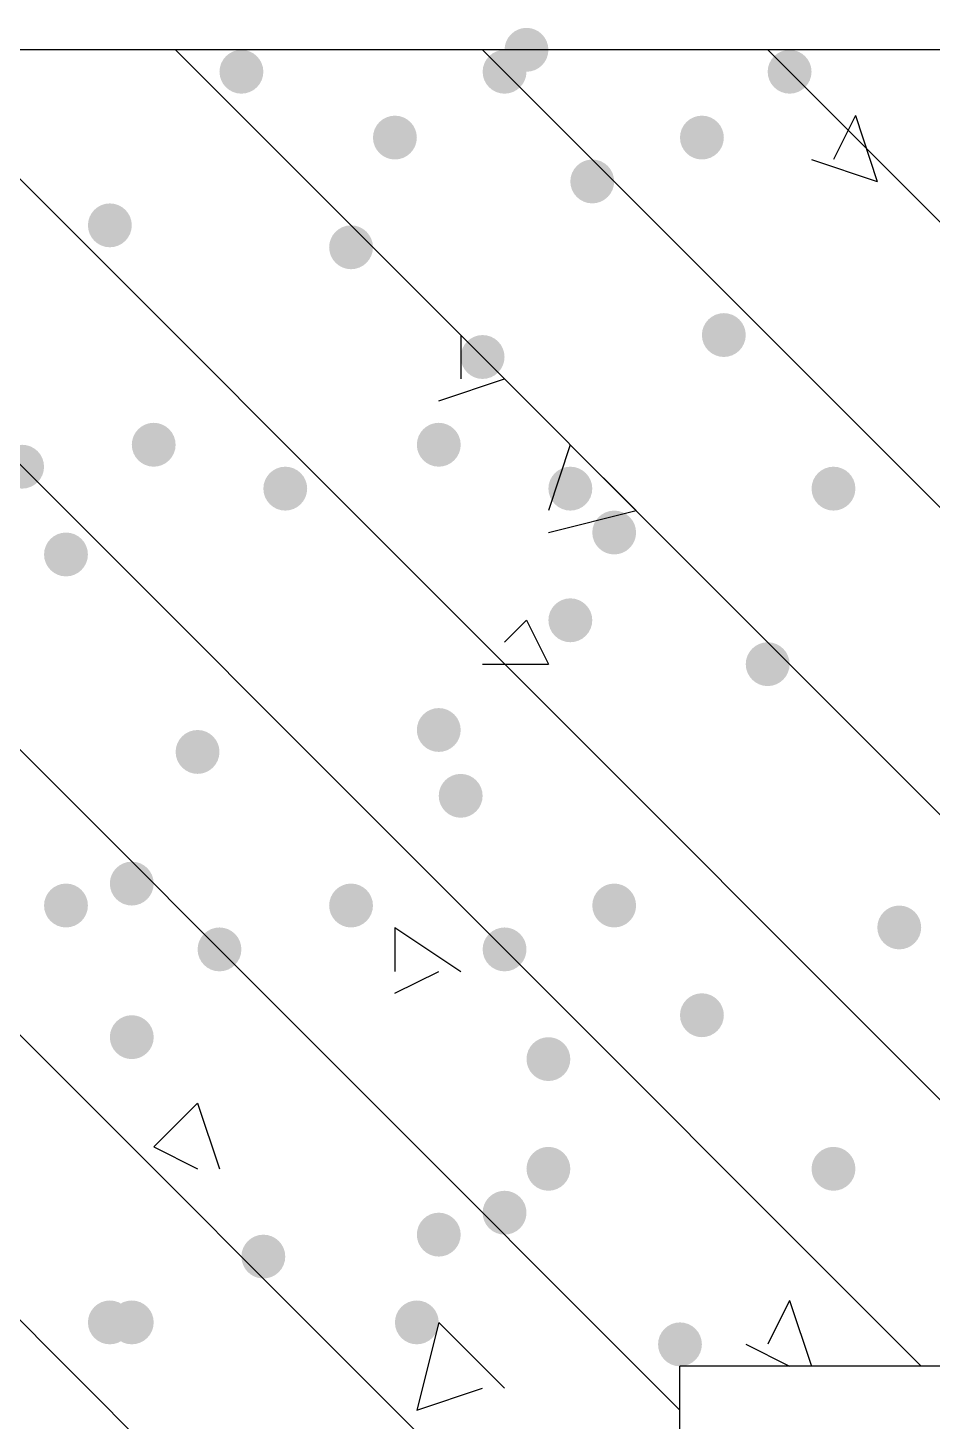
# Model space of a CAD drawing. Header units: inches. Extents: x 11 to 286, y 6 to 196.
# Drawn here: x 175.666 to 177.412, y 67.896 to 70.584 of the extents above; entities that cross this region are included whole.
import ezdxf

# ---------------------------------------------------------------- set-up
doc = ezdxf.new("R2010")
doc.units = ezdxf.units.IN
doc.header["$MEASUREMENT"] = 0
doc.layers.add('PDF_几何图形', color=7, linetype='Continuous')
doc.layers.add('PDF_实体填充', color=7, linetype='Continuous', true_color=0xffffff)

msp = doc.modelspace()

# ---------------------------------------------------------------- hatches: boundary and pattern name
at = {"layer": 'PDF_实体填充', "transparency": 33554559}
h = msp.add_hatch(color=7, dxfattribs=at)
edge = h.paths.add_edge_path(flags=0)
edge.add_spline(control_points=[(176.6711, 70.5414), (176.6711, 70.5182), (176.6521, 70.4991), (176.6288, 70.4991)], knot_values=[0, 0, 0, 0, 1, 1, 1, 1], degree=3, periodic=0)
edge.add_spline(control_points=[(176.6288, 70.4991), (176.6055, 70.4991), (176.5864, 70.5182), (176.5864, 70.5414)], knot_values=[0, 0, 0, 0, 1, 1, 1, 1], degree=3, periodic=0)
edge.add_line((176.5864, 70.5414), (176.5864, 70.5414))
edge.add_spline(control_points=[(176.5864, 70.5414), (176.5864, 70.5647), (176.6055, 70.5838), (176.6288, 70.5838)], knot_values=[0, 0, 0, 0, 1, 1, 1, 1], degree=3, periodic=0)
edge.add_spline(control_points=[(176.6288, 70.5838), (176.6521, 70.5838), (176.6711, 70.5647), (176.6711, 70.5414)], knot_values=[0, 0, 0, 0, 1, 1, 1, 1], degree=3, periodic=0)
edge.add_line((176.6711, 70.5414), (176.6711, 70.5414))
edge.add_line((176.6711, 70.5414), (176.6711, 70.5414))
h = msp.add_hatch(color=7, dxfattribs=at)
edge = h.paths.add_edge_path(flags=0)
edge.add_spline(control_points=[(176.1208, 70.4991), (176.1208, 70.4758), (176.1017, 70.4568), (176.0784, 70.4568)], knot_values=[0, 0, 0, 0, 1, 1, 1, 1], degree=3, periodic=0)
edge.add_spline(control_points=[(176.0784, 70.4568), (176.0552, 70.4568), (176.0361, 70.4758), (176.0361, 70.4991)], knot_values=[0, 0, 0, 0, 1, 1, 1, 1], degree=3, periodic=0)
edge.add_line((176.0361, 70.4991), (176.0361, 70.4991))
edge.add_spline(control_points=[(176.0361, 70.4991), (176.0361, 70.5224), (176.0552, 70.5414), (176.0784, 70.5414)], knot_values=[0, 0, 0, 0, 1, 1, 1, 1], degree=3, periodic=0)
edge.add_spline(control_points=[(176.0784, 70.5414), (176.1017, 70.5414), (176.1208, 70.5224), (176.1208, 70.4991)], knot_values=[0, 0, 0, 0, 1, 1, 1, 1], degree=3, periodic=0)
edge.add_line((176.1208, 70.4991), (176.1208, 70.4991))
edge.add_line((176.1208, 70.4991), (176.1208, 70.4991))
h = msp.add_hatch(color=7, dxfattribs=at)
edge = h.paths.add_edge_path(flags=0)
edge.add_spline(control_points=[(176.6288, 70.4991), (176.6288, 70.4758), (176.6097, 70.4568), (176.5864, 70.4568)], knot_values=[0, 0, 0, 0, 1, 1, 1, 1], degree=3, periodic=0)
edge.add_spline(control_points=[(176.5864, 70.4568), (176.5632, 70.4568), (176.5441, 70.4758), (176.5441, 70.4991)], knot_values=[0, 0, 0, 0, 1, 1, 1, 1], degree=3, periodic=0)
edge.add_line((176.5441, 70.4991), (176.5441, 70.4991))
edge.add_spline(control_points=[(176.5441, 70.4991), (176.5441, 70.5224), (176.5632, 70.5414), (176.5864, 70.5414)], knot_values=[0, 0, 0, 0, 1, 1, 1, 1], degree=3, periodic=0)
edge.add_spline(control_points=[(176.5864, 70.5414), (176.6097, 70.5414), (176.6288, 70.5224), (176.6288, 70.4991)], knot_values=[0, 0, 0, 0, 1, 1, 1, 1], degree=3, periodic=0)
edge.add_line((176.6288, 70.4991), (176.6288, 70.4991))
edge.add_line((176.6288, 70.4991), (176.6288, 70.4991))
h = msp.add_hatch(color=7, dxfattribs=at)
edge = h.paths.add_edge_path(flags=0)
edge.add_spline(control_points=[(177.1791, 70.4991), (177.1791, 70.4758), (177.1601, 70.4568), (177.1368, 70.4568)], knot_values=[0, 0, 0, 0, 1, 1, 1, 1], degree=3, periodic=0)
edge.add_spline(control_points=[(177.1368, 70.4568), (177.1135, 70.4568), (177.0944, 70.4758), (177.0944, 70.4991)], knot_values=[0, 0, 0, 0, 1, 1, 1, 1], degree=3, periodic=0)
edge.add_line((177.0944, 70.4991), (177.0944, 70.4991))
edge.add_spline(control_points=[(177.0944, 70.4991), (177.0944, 70.5224), (177.1135, 70.5414), (177.1368, 70.5414)], knot_values=[0, 0, 0, 0, 1, 1, 1, 1], degree=3, periodic=0)
edge.add_spline(control_points=[(177.1368, 70.5414), (177.1601, 70.5414), (177.1791, 70.5224), (177.1791, 70.4991)], knot_values=[0, 0, 0, 0, 1, 1, 1, 1], degree=3, periodic=0)
edge.add_line((177.1791, 70.4991), (177.1791, 70.4991))
edge.add_line((177.1791, 70.4991), (177.1791, 70.4991))
h = msp.add_hatch(color=7, dxfattribs=at)
edge = h.paths.add_edge_path(flags=0)
edge.add_spline(control_points=[(176.4171, 70.3721), (176.4171, 70.3488), (176.3981, 70.3298), (176.3748, 70.3298)], knot_values=[0, 0, 0, 0, 1, 1, 1, 1], degree=3, periodic=0)
edge.add_spline(control_points=[(176.3748, 70.3298), (176.3515, 70.3298), (176.3324, 70.3488), (176.3324, 70.3721)], knot_values=[0, 0, 0, 0, 1, 1, 1, 1], degree=3, periodic=0)
edge.add_line((176.3324, 70.3721), (176.3324, 70.3721))
edge.add_spline(control_points=[(176.3324, 70.3721), (176.3324, 70.3954), (176.3515, 70.4144), (176.3748, 70.4144)], knot_values=[0, 0, 0, 0, 1, 1, 1, 1], degree=3, periodic=0)
edge.add_spline(control_points=[(176.3748, 70.4144), (176.3981, 70.4144), (176.4171, 70.3954), (176.4171, 70.3721)], knot_values=[0, 0, 0, 0, 1, 1, 1, 1], degree=3, periodic=0)
edge.add_line((176.4171, 70.3721), (176.4171, 70.3721))
edge.add_line((176.4171, 70.3721), (176.4171, 70.3721))
h = msp.add_hatch(color=7, dxfattribs=at)
edge = h.paths.add_edge_path(flags=0)
edge.add_spline(control_points=[(177.0098, 70.3721), (177.0098, 70.3488), (176.9907, 70.3298), (176.9674, 70.3298)], knot_values=[0, 0, 0, 0, 1, 1, 1, 1], degree=3, periodic=0)
edge.add_spline(control_points=[(176.9674, 70.3298), (176.9442, 70.3298), (176.9251, 70.3488), (176.9251, 70.3721)], knot_values=[0, 0, 0, 0, 1, 1, 1, 1], degree=3, periodic=0)
edge.add_line((176.9251, 70.3721), (176.9251, 70.3721))
edge.add_spline(control_points=[(176.9251, 70.3721), (176.9251, 70.3954), (176.9442, 70.4144), (176.9674, 70.4144)], knot_values=[0, 0, 0, 0, 1, 1, 1, 1], degree=3, periodic=0)
edge.add_spline(control_points=[(176.9674, 70.4144), (176.9907, 70.4144), (177.0098, 70.3954), (177.0098, 70.3721)], knot_values=[0, 0, 0, 0, 1, 1, 1, 1], degree=3, periodic=0)
edge.add_line((177.0098, 70.3721), (177.0098, 70.3721))
edge.add_line((177.0098, 70.3721), (177.0098, 70.3721))
h = msp.add_hatch(color=7, dxfattribs=at)
edge = h.paths.add_edge_path(flags=0)
edge.add_spline(control_points=[(176.7981, 70.2874), (176.7981, 70.2642), (176.7791, 70.2451), (176.7558, 70.2451)], knot_values=[0, 0, 0, 0, 1, 1, 1, 1], degree=3, periodic=0)
edge.add_spline(control_points=[(176.7558, 70.2451), (176.7325, 70.2451), (176.7134, 70.2642), (176.7134, 70.2874)], knot_values=[0, 0, 0, 0, 1, 1, 1, 1], degree=3, periodic=0)
edge.add_line((176.7134, 70.2874), (176.7134, 70.2874))
edge.add_spline(control_points=[(176.7134, 70.2874), (176.7134, 70.3107), (176.7325, 70.3298), (176.7558, 70.3298)], knot_values=[0, 0, 0, 0, 1, 1, 1, 1], degree=3, periodic=0)
edge.add_spline(control_points=[(176.7558, 70.3298), (176.7791, 70.3298), (176.7981, 70.3107), (176.7981, 70.2874)], knot_values=[0, 0, 0, 0, 1, 1, 1, 1], degree=3, periodic=0)
edge.add_line((176.7981, 70.2874), (176.7981, 70.2874))
edge.add_line((176.7981, 70.2874), (176.7981, 70.2874))
h = msp.add_hatch(color=7, dxfattribs=at)
edge = h.paths.add_edge_path(flags=0)
edge.add_spline(control_points=[(175.8668, 70.2028), (175.8668, 70.1795), (175.8477, 70.1604), (175.8244, 70.1604)], knot_values=[0, 0, 0, 0, 1, 1, 1, 1], degree=3, periodic=0)
edge.add_spline(control_points=[(175.8244, 70.1604), (175.8012, 70.1604), (175.7821, 70.1795), (175.7821, 70.2028)], knot_values=[0, 0, 0, 0, 1, 1, 1, 1], degree=3, periodic=0)
edge.add_line((175.7821, 70.2028), (175.7821, 70.2028))
edge.add_spline(control_points=[(175.7821, 70.2028), (175.7821, 70.2261), (175.8012, 70.2451), (175.8244, 70.2451)], knot_values=[0, 0, 0, 0, 1, 1, 1, 1], degree=3, periodic=0)
edge.add_spline(control_points=[(175.8244, 70.2451), (175.8477, 70.2451), (175.8668, 70.2261), (175.8668, 70.2028)], knot_values=[0, 0, 0, 0, 1, 1, 1, 1], degree=3, periodic=0)
edge.add_line((175.8668, 70.2028), (175.8668, 70.2028))
edge.add_line((175.8668, 70.2028), (175.8668, 70.2028))
h = msp.add_hatch(color=7, dxfattribs=at)
edge = h.paths.add_edge_path(flags=0)
edge.add_spline(control_points=[(176.3324, 70.1604), (176.3324, 70.1372), (176.3134, 70.1181), (176.2901, 70.1181)], knot_values=[0, 0, 0, 0, 1, 1, 1, 1], degree=3, periodic=0)
edge.add_spline(control_points=[(176.2901, 70.1181), (176.2668, 70.1181), (176.2478, 70.1372), (176.2478, 70.1604)], knot_values=[0, 0, 0, 0, 1, 1, 1, 1], degree=3, periodic=0)
edge.add_line((176.2478, 70.1604), (176.2478, 70.1604))
edge.add_spline(control_points=[(176.2478, 70.1604), (176.2478, 70.1837), (176.2668, 70.2028), (176.2901, 70.2028)], knot_values=[0, 0, 0, 0, 1, 1, 1, 1], degree=3, periodic=0)
edge.add_spline(control_points=[(176.2901, 70.2028), (176.3134, 70.2028), (176.3324, 70.1837), (176.3324, 70.1604)], knot_values=[0, 0, 0, 0, 1, 1, 1, 1], degree=3, periodic=0)
edge.add_line((176.3324, 70.1604), (176.3324, 70.1604))
edge.add_line((176.3324, 70.1604), (176.3324, 70.1604))
h = msp.add_hatch(color=7, dxfattribs=at)
edge = h.paths.add_edge_path(flags=0)
edge.add_spline(control_points=[(177.0521, 69.9911), (177.0521, 69.9678), (177.0331, 69.9488), (177.0098, 69.9488)], knot_values=[0, 0, 0, 0, 1, 1, 1, 1], degree=3, periodic=0)
edge.add_spline(control_points=[(177.0098, 69.9488), (176.9865, 69.9488), (176.9674, 69.9678), (176.9674, 69.9911)], knot_values=[0, 0, 0, 0, 1, 1, 1, 1], degree=3, periodic=0)
edge.add_line((176.9674, 69.9911), (176.9674, 69.9911))
edge.add_spline(control_points=[(176.9674, 69.9911), (176.9674, 70.0144), (176.9865, 70.0334), (177.0098, 70.0334)], knot_values=[0, 0, 0, 0, 1, 1, 1, 1], degree=3, periodic=0)
edge.add_spline(control_points=[(177.0098, 70.0334), (177.0331, 70.0334), (177.0521, 70.0144), (177.0521, 69.9911)], knot_values=[0, 0, 0, 0, 1, 1, 1, 1], degree=3, periodic=0)
edge.add_line((177.0521, 69.9911), (177.0521, 69.9911))
edge.add_line((177.0521, 69.9911), (177.0521, 69.9911))
h = msp.add_hatch(color=7, dxfattribs=at)
edge = h.paths.add_edge_path(flags=0)
edge.add_spline(control_points=[(176.5864, 69.9488), (176.5864, 69.9255), (176.5674, 69.9064), (176.5441, 69.9064)], knot_values=[0, 0, 0, 0, 1, 1, 1, 1], degree=3, periodic=0)
edge.add_spline(control_points=[(176.5441, 69.9064), (176.5208, 69.9064), (176.5018, 69.9255), (176.5018, 69.9488)], knot_values=[0, 0, 0, 0, 1, 1, 1, 1], degree=3, periodic=0)
edge.add_line((176.5018, 69.9488), (176.5018, 69.9488))
edge.add_spline(control_points=[(176.5018, 69.9488), (176.5018, 69.9721), (176.5208, 69.9911), (176.5441, 69.9911)], knot_values=[0, 0, 0, 0, 1, 1, 1, 1], degree=3, periodic=0)
edge.add_spline(control_points=[(176.5441, 69.9911), (176.5674, 69.9911), (176.5864, 69.9721), (176.5864, 69.9488)], knot_values=[0, 0, 0, 0, 1, 1, 1, 1], degree=3, periodic=0)
edge.add_line((176.5864, 69.9488), (176.5864, 69.9488))
edge.add_line((176.5864, 69.9488), (176.5864, 69.9488))
h = msp.add_hatch(color=7, dxfattribs=at)
edge = h.paths.add_edge_path(flags=0)
edge.add_spline(control_points=[(175.9514, 69.7794), (175.9514, 69.7562), (175.9324, 69.7371), (175.9091, 69.7371)], knot_values=[0, 0, 0, 0, 1, 1, 1, 1], degree=3, periodic=0)
edge.add_spline(control_points=[(175.9091, 69.7371), (175.8858, 69.7371), (175.8668, 69.7562), (175.8668, 69.7794)], knot_values=[0, 0, 0, 0, 1, 1, 1, 1], degree=3, periodic=0)
edge.add_line((175.8668, 69.7794), (175.8668, 69.7794))
edge.add_spline(control_points=[(175.8668, 69.7794), (175.8668, 69.8027), (175.8858, 69.8218), (175.9091, 69.8218)], knot_values=[0, 0, 0, 0, 1, 1, 1, 1], degree=3, periodic=0)
edge.add_spline(control_points=[(175.9091, 69.8218), (175.9324, 69.8218), (175.9514, 69.8027), (175.9514, 69.7794)], knot_values=[0, 0, 0, 0, 1, 1, 1, 1], degree=3, periodic=0)
edge.add_line((175.9514, 69.7794), (175.9514, 69.7794))
edge.add_line((175.9514, 69.7794), (175.9514, 69.7794))
h = msp.add_hatch(color=7, dxfattribs=at)
edge = h.paths.add_edge_path(flags=0)
edge.add_spline(control_points=[(176.5018, 69.7794), (176.5018, 69.7562), (176.4827, 69.7371), (176.4594, 69.7371)], knot_values=[0, 0, 0, 0, 1, 1, 1, 1], degree=3, periodic=0)
edge.add_spline(control_points=[(176.4594, 69.7371), (176.4362, 69.7371), (176.4171, 69.7562), (176.4171, 69.7794)], knot_values=[0, 0, 0, 0, 1, 1, 1, 1], degree=3, periodic=0)
edge.add_line((176.4171, 69.7794), (176.4171, 69.7794))
edge.add_spline(control_points=[(176.4171, 69.7794), (176.4171, 69.8027), (176.4362, 69.8218), (176.4594, 69.8218)], knot_values=[0, 0, 0, 0, 1, 1, 1, 1], degree=3, periodic=0)
edge.add_spline(control_points=[(176.4594, 69.8218), (176.4827, 69.8218), (176.5018, 69.8027), (176.5018, 69.7794)], knot_values=[0, 0, 0, 0, 1, 1, 1, 1], degree=3, periodic=0)
edge.add_line((176.5018, 69.7794), (176.5018, 69.7794))
edge.add_line((176.5018, 69.7794), (176.5018, 69.7794))
h = msp.add_hatch(color=7, dxfattribs=at)
edge = h.paths.add_edge_path(flags=0)
edge.add_spline(control_points=[(175.6974, 69.7371), (175.6974, 69.7138), (175.6784, 69.6948), (175.6551, 69.6948)], knot_values=[0, 0, 0, 0, 1, 1, 1, 1], degree=3, periodic=0)
edge.add_spline(control_points=[(175.6551, 69.6948), (175.6318, 69.6948), (175.6128, 69.7138), (175.6128, 69.7371)], knot_values=[0, 0, 0, 0, 1, 1, 1, 1], degree=3, periodic=0)
edge.add_line((175.6128, 69.7371), (175.6128, 69.7371))
edge.add_spline(control_points=[(175.6128, 69.7371), (175.6128, 69.7604), (175.6318, 69.7794), (175.6551, 69.7794)], knot_values=[0, 0, 0, 0, 1, 1, 1, 1], degree=3, periodic=0)
edge.add_spline(control_points=[(175.6551, 69.7794), (175.6784, 69.7794), (175.6974, 69.7604), (175.6974, 69.7371)], knot_values=[0, 0, 0, 0, 1, 1, 1, 1], degree=3, periodic=0)
edge.add_line((175.6974, 69.7371), (175.6974, 69.7371))
edge.add_line((175.6974, 69.7371), (175.6974, 69.7371))
h = msp.add_hatch(color=7, dxfattribs=at)
edge = h.paths.add_edge_path(flags=0)
edge.add_spline(control_points=[(176.2054, 69.6948), (176.2054, 69.6715), (176.1864, 69.6524), (176.1631, 69.6524)], knot_values=[0, 0, 0, 0, 1, 1, 1, 1], degree=3, periodic=0)
edge.add_spline(control_points=[(176.1631, 69.6524), (176.1398, 69.6524), (176.1208, 69.6715), (176.1208, 69.6948)], knot_values=[0, 0, 0, 0, 1, 1, 1, 1], degree=3, periodic=0)
edge.add_line((176.1208, 69.6948), (176.1208, 69.6948))
edge.add_spline(control_points=[(176.1208, 69.6948), (176.1208, 69.7181), (176.1398, 69.7371), (176.1631, 69.7371)], knot_values=[0, 0, 0, 0, 1, 1, 1, 1], degree=3, periodic=0)
edge.add_spline(control_points=[(176.1631, 69.7371), (176.1864, 69.7371), (176.2054, 69.7181), (176.2054, 69.6948)], knot_values=[0, 0, 0, 0, 1, 1, 1, 1], degree=3, periodic=0)
edge.add_line((176.2054, 69.6948), (176.2054, 69.6948))
edge.add_line((176.2054, 69.6948), (176.2054, 69.6948))
h = msp.add_hatch(color=7, dxfattribs=at)
edge = h.paths.add_edge_path(flags=0)
edge.add_spline(control_points=[(176.7558, 69.6948), (176.7558, 69.6715), (176.7367, 69.6524), (176.7134, 69.6524)], knot_values=[0, 0, 0, 0, 1, 1, 1, 1], degree=3, periodic=0)
edge.add_spline(control_points=[(176.7134, 69.6524), (176.6902, 69.6524), (176.6711, 69.6715), (176.6711, 69.6948)], knot_values=[0, 0, 0, 0, 1, 1, 1, 1], degree=3, periodic=0)
edge.add_line((176.6711, 69.6948), (176.6711, 69.6948))
edge.add_spline(control_points=[(176.6711, 69.6948), (176.6711, 69.7181), (176.6902, 69.7371), (176.7134, 69.7371)], knot_values=[0, 0, 0, 0, 1, 1, 1, 1], degree=3, periodic=0)
edge.add_spline(control_points=[(176.7134, 69.7371), (176.7367, 69.7371), (176.7558, 69.7181), (176.7558, 69.6948)], knot_values=[0, 0, 0, 0, 1, 1, 1, 1], degree=3, periodic=0)
edge.add_line((176.7558, 69.6948), (176.7558, 69.6948))
edge.add_line((176.7558, 69.6948), (176.7558, 69.6948))
h = msp.add_hatch(color=7, dxfattribs=at)
edge = h.paths.add_edge_path(flags=0)
edge.add_spline(control_points=[(177.2638, 69.6948), (177.2638, 69.6715), (177.2447, 69.6524), (177.2214, 69.6524)], knot_values=[0, 0, 0, 0, 1, 1, 1, 1], degree=3, periodic=0)
edge.add_spline(control_points=[(177.2214, 69.6524), (177.1982, 69.6524), (177.1791, 69.6715), (177.1791, 69.6948)], knot_values=[0, 0, 0, 0, 1, 1, 1, 1], degree=3, periodic=0)
edge.add_line((177.1791, 69.6948), (177.1791, 69.6948))
edge.add_spline(control_points=[(177.1791, 69.6948), (177.1791, 69.7181), (177.1982, 69.7371), (177.2214, 69.7371)], knot_values=[0, 0, 0, 0, 1, 1, 1, 1], degree=3, periodic=0)
edge.add_spline(control_points=[(177.2214, 69.7371), (177.2447, 69.7371), (177.2638, 69.7181), (177.2638, 69.6948)], knot_values=[0, 0, 0, 0, 1, 1, 1, 1], degree=3, periodic=0)
edge.add_line((177.2638, 69.6948), (177.2638, 69.6948))
edge.add_line((177.2638, 69.6948), (177.2638, 69.6948))
h = msp.add_hatch(color=7, dxfattribs=at)
edge = h.paths.add_edge_path(flags=0)
edge.add_spline(control_points=[(176.8404, 69.6101), (176.8404, 69.5868), (176.8214, 69.5678), (176.7981, 69.5678)], knot_values=[0, 0, 0, 0, 1, 1, 1, 1], degree=3, periodic=0)
edge.add_spline(control_points=[(176.7981, 69.5678), (176.7748, 69.5678), (176.7558, 69.5868), (176.7558, 69.6101)], knot_values=[0, 0, 0, 0, 1, 1, 1, 1], degree=3, periodic=0)
edge.add_line((176.7558, 69.6101), (176.7558, 69.6101))
edge.add_spline(control_points=[(176.7558, 69.6101), (176.7558, 69.6334), (176.7748, 69.6524), (176.7981, 69.6524)], knot_values=[0, 0, 0, 0, 1, 1, 1, 1], degree=3, periodic=0)
edge.add_spline(control_points=[(176.7981, 69.6524), (176.8214, 69.6524), (176.8404, 69.6334), (176.8404, 69.6101)], knot_values=[0, 0, 0, 0, 1, 1, 1, 1], degree=3, periodic=0)
edge.add_line((176.8404, 69.6101), (176.8404, 69.6101))
edge.add_line((176.8404, 69.6101), (176.8404, 69.6101))
h = msp.add_hatch(color=7, dxfattribs=at)
edge = h.paths.add_edge_path(flags=0)
edge.add_spline(control_points=[(175.7821, 69.5678), (175.7821, 69.5445), (175.7631, 69.5254), (175.7398, 69.5254)], knot_values=[0, 0, 0, 0, 1, 1, 1, 1], degree=3, periodic=0)
edge.add_spline(control_points=[(175.7398, 69.5254), (175.7165, 69.5254), (175.6974, 69.5445), (175.6974, 69.5678)], knot_values=[0, 0, 0, 0, 1, 1, 1, 1], degree=3, periodic=0)
edge.add_line((175.6974, 69.5678), (175.6974, 69.5678))
edge.add_spline(control_points=[(175.6974, 69.5678), (175.6974, 69.5911), (175.7165, 69.6101), (175.7398, 69.6101)], knot_values=[0, 0, 0, 0, 1, 1, 1, 1], degree=3, periodic=0)
edge.add_spline(control_points=[(175.7398, 69.6101), (175.7631, 69.6101), (175.7821, 69.5911), (175.7821, 69.5678)], knot_values=[0, 0, 0, 0, 1, 1, 1, 1], degree=3, periodic=0)
edge.add_line((175.7821, 69.5678), (175.7821, 69.5678))
edge.add_line((175.7821, 69.5678), (175.7821, 69.5678))
h = msp.add_hatch(color=7, dxfattribs=at)
edge = h.paths.add_edge_path(flags=0)
edge.add_spline(control_points=[(176.7558, 69.4408), (176.7558, 69.4175), (176.7367, 69.3984), (176.7134, 69.3984)], knot_values=[0, 0, 0, 0, 1, 1, 1, 1], degree=3, periodic=0)
edge.add_spline(control_points=[(176.7134, 69.3984), (176.6902, 69.3984), (176.6711, 69.4175), (176.6711, 69.4408)], knot_values=[0, 0, 0, 0, 1, 1, 1, 1], degree=3, periodic=0)
edge.add_line((176.6711, 69.4408), (176.6711, 69.4408))
edge.add_spline(control_points=[(176.6711, 69.4408), (176.6711, 69.4641), (176.6902, 69.4831), (176.7134, 69.4831)], knot_values=[0, 0, 0, 0, 1, 1, 1, 1], degree=3, periodic=0)
edge.add_spline(control_points=[(176.7134, 69.4831), (176.7367, 69.4831), (176.7558, 69.4641), (176.7558, 69.4408)], knot_values=[0, 0, 0, 0, 1, 1, 1, 1], degree=3, periodic=0)
edge.add_line((176.7558, 69.4408), (176.7558, 69.4408))
edge.add_line((176.7558, 69.4408), (176.7558, 69.4408))
h = msp.add_hatch(color=7, dxfattribs=at)
edge = h.paths.add_edge_path(flags=0)
edge.add_spline(control_points=[(177.1368, 69.3561), (177.1368, 69.3328), (177.1177, 69.3138), (177.0944, 69.3138)], knot_values=[0, 0, 0, 0, 1, 1, 1, 1], degree=3, periodic=0)
edge.add_spline(control_points=[(177.0944, 69.3138), (177.0712, 69.3138), (177.0521, 69.3328), (177.0521, 69.3561)], knot_values=[0, 0, 0, 0, 1, 1, 1, 1], degree=3, periodic=0)
edge.add_line((177.0521, 69.3561), (177.0521, 69.3561))
edge.add_spline(control_points=[(177.0521, 69.3561), (177.0521, 69.3794), (177.0712, 69.3984), (177.0944, 69.3984)], knot_values=[0, 0, 0, 0, 1, 1, 1, 1], degree=3, periodic=0)
edge.add_spline(control_points=[(177.0944, 69.3984), (177.1177, 69.3984), (177.1368, 69.3794), (177.1368, 69.3561)], knot_values=[0, 0, 0, 0, 1, 1, 1, 1], degree=3, periodic=0)
edge.add_line((177.1368, 69.3561), (177.1368, 69.3561))
edge.add_line((177.1368, 69.3561), (177.1368, 69.3561))
h = msp.add_hatch(color=7, dxfattribs=at)
edge = h.paths.add_edge_path(flags=0)
edge.add_spline(control_points=[(176.5018, 69.2291), (176.5018, 69.2058), (176.4827, 69.1868), (176.4594, 69.1868)], knot_values=[0, 0, 0, 0, 1, 1, 1, 1], degree=3, periodic=0)
edge.add_spline(control_points=[(176.4594, 69.1868), (176.4362, 69.1868), (176.4171, 69.2058), (176.4171, 69.2291)], knot_values=[0, 0, 0, 0, 1, 1, 1, 1], degree=3, periodic=0)
edge.add_line((176.4171, 69.2291), (176.4171, 69.2291))
edge.add_spline(control_points=[(176.4171, 69.2291), (176.4171, 69.2524), (176.4362, 69.2714), (176.4594, 69.2714)], knot_values=[0, 0, 0, 0, 1, 1, 1, 1], degree=3, periodic=0)
edge.add_spline(control_points=[(176.4594, 69.2714), (176.4827, 69.2714), (176.5018, 69.2524), (176.5018, 69.2291)], knot_values=[0, 0, 0, 0, 1, 1, 1, 1], degree=3, periodic=0)
edge.add_line((176.5018, 69.2291), (176.5018, 69.2291))
edge.add_line((176.5018, 69.2291), (176.5018, 69.2291))
h = msp.add_hatch(color=7, dxfattribs=at)
edge = h.paths.add_edge_path(flags=0)
edge.add_spline(control_points=[(176.0361, 69.1868), (176.0361, 69.1635), (176.0171, 69.1444), (175.9938, 69.1444)], knot_values=[0, 0, 0, 0, 1, 1, 1, 1], degree=3, periodic=0)
edge.add_spline(control_points=[(175.9938, 69.1444), (175.9705, 69.1444), (175.9514, 69.1635), (175.9514, 69.1868)], knot_values=[0, 0, 0, 0, 1, 1, 1, 1], degree=3, periodic=0)
edge.add_line((175.9514, 69.1868), (175.9514, 69.1868))
edge.add_spline(control_points=[(175.9514, 69.1868), (175.9514, 69.2101), (175.9705, 69.2291), (175.9938, 69.2291)], knot_values=[0, 0, 0, 0, 1, 1, 1, 1], degree=3, periodic=0)
edge.add_spline(control_points=[(175.9938, 69.2291), (176.0171, 69.2291), (176.0361, 69.2101), (176.0361, 69.1868)], knot_values=[0, 0, 0, 0, 1, 1, 1, 1], degree=3, periodic=0)
edge.add_line((176.0361, 69.1868), (176.0361, 69.1868))
edge.add_line((176.0361, 69.1868), (176.0361, 69.1868))
h = msp.add_hatch(color=7, dxfattribs=at)
edge = h.paths.add_edge_path(flags=0)
edge.add_spline(control_points=[(176.5441, 69.1021), (176.5441, 69.0788), (176.5251, 69.0598), (176.5018, 69.0598)], knot_values=[0, 0, 0, 0, 1, 1, 1, 1], degree=3, periodic=0)
edge.add_spline(control_points=[(176.5018, 69.0598), (176.4785, 69.0598), (176.4594, 69.0788), (176.4594, 69.1021)], knot_values=[0, 0, 0, 0, 1, 1, 1, 1], degree=3, periodic=0)
edge.add_line((176.4594, 69.1021), (176.4594, 69.1021))
edge.add_spline(control_points=[(176.4594, 69.1021), (176.4594, 69.1254), (176.4785, 69.1444), (176.5018, 69.1444)], knot_values=[0, 0, 0, 0, 1, 1, 1, 1], degree=3, periodic=0)
edge.add_spline(control_points=[(176.5018, 69.1444), (176.5251, 69.1444), (176.5441, 69.1254), (176.5441, 69.1021)], knot_values=[0, 0, 0, 0, 1, 1, 1, 1], degree=3, periodic=0)
edge.add_line((176.5441, 69.1021), (176.5441, 69.1021))
edge.add_line((176.5441, 69.1021), (176.5441, 69.1021))
h = msp.add_hatch(color=7, dxfattribs=at)
edge = h.paths.add_edge_path(flags=0)
edge.add_spline(control_points=[(175.9091, 68.9328), (175.9091, 68.9095), (175.8901, 68.8904), (175.8668, 68.8904)], knot_values=[0, 0, 0, 0, 1, 1, 1, 1], degree=3, periodic=0)
edge.add_spline(control_points=[(175.8668, 68.8904), (175.8435, 68.8904), (175.8244, 68.9095), (175.8244, 68.9328)], knot_values=[0, 0, 0, 0, 1, 1, 1, 1], degree=3, periodic=0)
edge.add_line((175.8244, 68.9328), (175.8244, 68.9328))
edge.add_spline(control_points=[(175.8244, 68.9328), (175.8244, 68.9561), (175.8435, 68.9751), (175.8668, 68.9751)], knot_values=[0, 0, 0, 0, 1, 1, 1, 1], degree=3, periodic=0)
edge.add_spline(control_points=[(175.8668, 68.9751), (175.8901, 68.9751), (175.9091, 68.9561), (175.9091, 68.9328)], knot_values=[0, 0, 0, 0, 1, 1, 1, 1], degree=3, periodic=0)
edge.add_line((175.9091, 68.9328), (175.9091, 68.9328))
edge.add_line((175.9091, 68.9328), (175.9091, 68.9328))
h = msp.add_hatch(color=7, dxfattribs=at)
edge = h.paths.add_edge_path(flags=0)
edge.add_spline(control_points=[(175.7821, 68.8904), (175.7821, 68.8672), (175.7631, 68.8481), (175.7398, 68.8481)], knot_values=[0, 0, 0, 0, 1, 1, 1, 1], degree=3, periodic=0)
edge.add_spline(control_points=[(175.7398, 68.8481), (175.7165, 68.8481), (175.6974, 68.8672), (175.6974, 68.8904)], knot_values=[0, 0, 0, 0, 1, 1, 1, 1], degree=3, periodic=0)
edge.add_line((175.6974, 68.8904), (175.6974, 68.8904))
edge.add_spline(control_points=[(175.6974, 68.8904), (175.6974, 68.9137), (175.7165, 68.9328), (175.7398, 68.9328)], knot_values=[0, 0, 0, 0, 1, 1, 1, 1], degree=3, periodic=0)
edge.add_spline(control_points=[(175.7398, 68.9328), (175.7631, 68.9328), (175.7821, 68.9137), (175.7821, 68.8904)], knot_values=[0, 0, 0, 0, 1, 1, 1, 1], degree=3, periodic=0)
edge.add_line((175.7821, 68.8904), (175.7821, 68.8904))
edge.add_line((175.7821, 68.8904), (175.7821, 68.8904))
h = msp.add_hatch(color=7, dxfattribs=at)
edge = h.paths.add_edge_path(flags=0)
edge.add_spline(control_points=[(176.3324, 68.8904), (176.3324, 68.8672), (176.3134, 68.8481), (176.2901, 68.8481)], knot_values=[0, 0, 0, 0, 1, 1, 1, 1], degree=3, periodic=0)
edge.add_spline(control_points=[(176.2901, 68.8481), (176.2668, 68.8481), (176.2478, 68.8672), (176.2478, 68.8904)], knot_values=[0, 0, 0, 0, 1, 1, 1, 1], degree=3, periodic=0)
edge.add_line((176.2478, 68.8904), (176.2478, 68.8904))
edge.add_spline(control_points=[(176.2478, 68.8904), (176.2478, 68.9137), (176.2668, 68.9328), (176.2901, 68.9328)], knot_values=[0, 0, 0, 0, 1, 1, 1, 1], degree=3, periodic=0)
edge.add_spline(control_points=[(176.2901, 68.9328), (176.3134, 68.9328), (176.3324, 68.9137), (176.3324, 68.8904)], knot_values=[0, 0, 0, 0, 1, 1, 1, 1], degree=3, periodic=0)
edge.add_line((176.3324, 68.8904), (176.3324, 68.8904))
edge.add_line((176.3324, 68.8904), (176.3324, 68.8904))
h = msp.add_hatch(color=7, dxfattribs=at)
edge = h.paths.add_edge_path(flags=0)
edge.add_spline(control_points=[(176.8404, 68.8904), (176.8404, 68.8672), (176.8214, 68.8481), (176.7981, 68.8481)], knot_values=[0, 0, 0, 0, 1, 1, 1, 1], degree=3, periodic=0)
edge.add_spline(control_points=[(176.7981, 68.8481), (176.7748, 68.8481), (176.7558, 68.8672), (176.7558, 68.8904)], knot_values=[0, 0, 0, 0, 1, 1, 1, 1], degree=3, periodic=0)
edge.add_line((176.7558, 68.8904), (176.7558, 68.8904))
edge.add_spline(control_points=[(176.7558, 68.8904), (176.7558, 68.9137), (176.7748, 68.9328), (176.7981, 68.9328)], knot_values=[0, 0, 0, 0, 1, 1, 1, 1], degree=3, periodic=0)
edge.add_spline(control_points=[(176.7981, 68.9328), (176.8214, 68.9328), (176.8404, 68.9137), (176.8404, 68.8904)], knot_values=[0, 0, 0, 0, 1, 1, 1, 1], degree=3, periodic=0)
edge.add_line((176.8404, 68.8904), (176.8404, 68.8904))
edge.add_line((176.8404, 68.8904), (176.8404, 68.8904))
h = msp.add_hatch(color=7, dxfattribs=at)
edge = h.paths.add_edge_path(flags=0)
edge.add_spline(control_points=[(177.3908, 68.8481), (177.3908, 68.8248), (177.3717, 68.8058), (177.3484, 68.8058)], knot_values=[0, 0, 0, 0, 1, 1, 1, 1], degree=3, periodic=0)
edge.add_spline(control_points=[(177.3484, 68.8058), (177.3252, 68.8058), (177.3061, 68.8248), (177.3061, 68.8481)], knot_values=[0, 0, 0, 0, 1, 1, 1, 1], degree=3, periodic=0)
edge.add_line((177.3061, 68.8481), (177.3061, 68.8481))
edge.add_spline(control_points=[(177.3061, 68.8481), (177.3061, 68.8714), (177.3252, 68.8904), (177.3484, 68.8904)], knot_values=[0, 0, 0, 0, 1, 1, 1, 1], degree=3, periodic=0)
edge.add_spline(control_points=[(177.3484, 68.8904), (177.3717, 68.8904), (177.3908, 68.8714), (177.3908, 68.8481)], knot_values=[0, 0, 0, 0, 1, 1, 1, 1], degree=3, periodic=0)
edge.add_line((177.3908, 68.8481), (177.3908, 68.8481))
edge.add_line((177.3908, 68.8481), (177.3908, 68.8481))
h = msp.add_hatch(color=7, dxfattribs=at)
edge = h.paths.add_edge_path(flags=0)
edge.add_spline(control_points=[(176.0784, 68.8058), (176.0784, 68.7825), (176.0594, 68.7634), (176.0361, 68.7634)], knot_values=[0, 0, 0, 0, 1, 1, 1, 1], degree=3, periodic=0)
edge.add_spline(control_points=[(176.0361, 68.7634), (176.0128, 68.7634), (175.9938, 68.7825), (175.9938, 68.8058)], knot_values=[0, 0, 0, 0, 1, 1, 1, 1], degree=3, periodic=0)
edge.add_line((175.9938, 68.8058), (175.9938, 68.8058))
edge.add_spline(control_points=[(175.9938, 68.8058), (175.9938, 68.8291), (176.0128, 68.8481), (176.0361, 68.8481)], knot_values=[0, 0, 0, 0, 1, 1, 1, 1], degree=3, periodic=0)
edge.add_spline(control_points=[(176.0361, 68.8481), (176.0594, 68.8481), (176.0784, 68.8291), (176.0784, 68.8058)], knot_values=[0, 0, 0, 0, 1, 1, 1, 1], degree=3, periodic=0)
edge.add_line((176.0784, 68.8058), (176.0784, 68.8058))
edge.add_line((176.0784, 68.8058), (176.0784, 68.8058))
h = msp.add_hatch(color=7, dxfattribs=at)
edge = h.paths.add_edge_path(flags=0)
edge.add_spline(control_points=[(176.6288, 68.8058), (176.6288, 68.7825), (176.6097, 68.7634), (176.5864, 68.7634)], knot_values=[0, 0, 0, 0, 1, 1, 1, 1], degree=3, periodic=0)
edge.add_spline(control_points=[(176.5864, 68.7634), (176.5632, 68.7634), (176.5441, 68.7825), (176.5441, 68.8058)], knot_values=[0, 0, 0, 0, 1, 1, 1, 1], degree=3, periodic=0)
edge.add_line((176.5441, 68.8058), (176.5441, 68.8058))
edge.add_spline(control_points=[(176.5441, 68.8058), (176.5441, 68.8291), (176.5632, 68.8481), (176.5864, 68.8481)], knot_values=[0, 0, 0, 0, 1, 1, 1, 1], degree=3, periodic=0)
edge.add_spline(control_points=[(176.5864, 68.8481), (176.6097, 68.8481), (176.6288, 68.8291), (176.6288, 68.8058)], knot_values=[0, 0, 0, 0, 1, 1, 1, 1], degree=3, periodic=0)
edge.add_line((176.6288, 68.8058), (176.6288, 68.8058))
edge.add_line((176.6288, 68.8058), (176.6288, 68.8058))
h = msp.add_hatch(color=7, dxfattribs=at)
edge = h.paths.add_edge_path(flags=0)
edge.add_spline(control_points=[(177.0098, 68.6788), (177.0098, 68.6555), (176.9907, 68.6364), (176.9674, 68.6364)], knot_values=[0, 0, 0, 0, 1, 1, 1, 1], degree=3, periodic=0)
edge.add_spline(control_points=[(176.9674, 68.6364), (176.9442, 68.6364), (176.9251, 68.6555), (176.9251, 68.6788)], knot_values=[0, 0, 0, 0, 1, 1, 1, 1], degree=3, periodic=0)
edge.add_line((176.9251, 68.6788), (176.9251, 68.6788))
edge.add_spline(control_points=[(176.9251, 68.6788), (176.9251, 68.7021), (176.9442, 68.7211), (176.9674, 68.7211)], knot_values=[0, 0, 0, 0, 1, 1, 1, 1], degree=3, periodic=0)
edge.add_spline(control_points=[(176.9674, 68.7211), (176.9907, 68.7211), (177.0098, 68.7021), (177.0098, 68.6788)], knot_values=[0, 0, 0, 0, 1, 1, 1, 1], degree=3, periodic=0)
edge.add_line((177.0098, 68.6788), (177.0098, 68.6788))
edge.add_line((177.0098, 68.6788), (177.0098, 68.6788))
h = msp.add_hatch(color=7, dxfattribs=at)
edge = h.paths.add_edge_path(flags=0)
edge.add_spline(control_points=[(175.9091, 68.6364), (175.9091, 68.6132), (175.8901, 68.5941), (175.8668, 68.5941)], knot_values=[0, 0, 0, 0, 1, 1, 1, 1], degree=3, periodic=0)
edge.add_spline(control_points=[(175.8668, 68.5941), (175.8435, 68.5941), (175.8244, 68.6132), (175.8244, 68.6364)], knot_values=[0, 0, 0, 0, 1, 1, 1, 1], degree=3, periodic=0)
edge.add_line((175.8244, 68.6364), (175.8244, 68.6364))
edge.add_spline(control_points=[(175.8244, 68.6364), (175.8244, 68.6597), (175.8435, 68.6788), (175.8668, 68.6788)], knot_values=[0, 0, 0, 0, 1, 1, 1, 1], degree=3, periodic=0)
edge.add_spline(control_points=[(175.8668, 68.6788), (175.8901, 68.6788), (175.9091, 68.6597), (175.9091, 68.6364)], knot_values=[0, 0, 0, 0, 1, 1, 1, 1], degree=3, periodic=0)
edge.add_line((175.9091, 68.6364), (175.9091, 68.6364))
edge.add_line((175.9091, 68.6364), (175.9091, 68.6364))
h = msp.add_hatch(color=7, dxfattribs=at)
edge = h.paths.add_edge_path(flags=0)
edge.add_spline(control_points=[(176.7134, 68.5941), (176.7134, 68.5708), (176.6944, 68.5518), (176.6711, 68.5518)], knot_values=[0, 0, 0, 0, 1, 1, 1, 1], degree=3, periodic=0)
edge.add_spline(control_points=[(176.6711, 68.5518), (176.6478, 68.5518), (176.6288, 68.5708), (176.6288, 68.5941)], knot_values=[0, 0, 0, 0, 1, 1, 1, 1], degree=3, periodic=0)
edge.add_line((176.6288, 68.5941), (176.6288, 68.5941))
edge.add_spline(control_points=[(176.6288, 68.5941), (176.6288, 68.6174), (176.6478, 68.6364), (176.6711, 68.6364)], knot_values=[0, 0, 0, 0, 1, 1, 1, 1], degree=3, periodic=0)
edge.add_spline(control_points=[(176.6711, 68.6364), (176.6944, 68.6364), (176.7134, 68.6174), (176.7134, 68.5941)], knot_values=[0, 0, 0, 0, 1, 1, 1, 1], degree=3, periodic=0)
edge.add_line((176.7134, 68.5941), (176.7134, 68.5941))
edge.add_line((176.7134, 68.5941), (176.7134, 68.5941))
h = msp.add_hatch(color=7, dxfattribs=at)
edge = h.paths.add_edge_path(flags=0)
edge.add_spline(control_points=[(176.7134, 68.3824), (176.7134, 68.3592), (176.6944, 68.3401), (176.6711, 68.3401)], knot_values=[0, 0, 0, 0, 1, 1, 1, 1], degree=3, periodic=0)
edge.add_spline(control_points=[(176.6711, 68.3401), (176.6478, 68.3401), (176.6288, 68.3592), (176.6288, 68.3824)], knot_values=[0, 0, 0, 0, 1, 1, 1, 1], degree=3, periodic=0)
edge.add_line((176.6288, 68.3824), (176.6288, 68.3824))
edge.add_spline(control_points=[(176.6288, 68.3824), (176.6288, 68.4057), (176.6478, 68.4248), (176.6711, 68.4248)], knot_values=[0, 0, 0, 0, 1, 1, 1, 1], degree=3, periodic=0)
edge.add_spline(control_points=[(176.6711, 68.4248), (176.6944, 68.4248), (176.7134, 68.4057), (176.7134, 68.3824)], knot_values=[0, 0, 0, 0, 1, 1, 1, 1], degree=3, periodic=0)
edge.add_line((176.7134, 68.3824), (176.7134, 68.3824))
edge.add_line((176.7134, 68.3824), (176.7134, 68.3824))
h = msp.add_hatch(color=7, dxfattribs=at)
edge = h.paths.add_edge_path(flags=0)
edge.add_spline(control_points=[(177.2638, 68.3824), (177.2638, 68.3592), (177.2447, 68.3401), (177.2214, 68.3401)], knot_values=[0, 0, 0, 0, 1, 1, 1, 1], degree=3, periodic=0)
edge.add_spline(control_points=[(177.2214, 68.3401), (177.1982, 68.3401), (177.1791, 68.3592), (177.1791, 68.3824)], knot_values=[0, 0, 0, 0, 1, 1, 1, 1], degree=3, periodic=0)
edge.add_line((177.1791, 68.3824), (177.1791, 68.3824))
edge.add_spline(control_points=[(177.1791, 68.3824), (177.1791, 68.4057), (177.1982, 68.4248), (177.2214, 68.4248)], knot_values=[0, 0, 0, 0, 1, 1, 1, 1], degree=3, periodic=0)
edge.add_spline(control_points=[(177.2214, 68.4248), (177.2447, 68.4248), (177.2638, 68.4057), (177.2638, 68.3824)], knot_values=[0, 0, 0, 0, 1, 1, 1, 1], degree=3, periodic=0)
edge.add_line((177.2638, 68.3824), (177.2638, 68.3824))
edge.add_line((177.2638, 68.3824), (177.2638, 68.3824))
h = msp.add_hatch(color=7, dxfattribs=at)
edge = h.paths.add_edge_path(flags=0)
edge.add_spline(control_points=[(176.6288, 68.2978), (176.6288, 68.2745), (176.6097, 68.2554), (176.5864, 68.2554)], knot_values=[0, 0, 0, 0, 1, 1, 1, 1], degree=3, periodic=0)
edge.add_spline(control_points=[(176.5864, 68.2554), (176.5632, 68.2554), (176.5441, 68.2745), (176.5441, 68.2978)], knot_values=[0, 0, 0, 0, 1, 1, 1, 1], degree=3, periodic=0)
edge.add_line((176.5441, 68.2978), (176.5441, 68.2978))
edge.add_spline(control_points=[(176.5441, 68.2978), (176.5441, 68.3211), (176.5632, 68.3401), (176.5864, 68.3401)], knot_values=[0, 0, 0, 0, 1, 1, 1, 1], degree=3, periodic=0)
edge.add_spline(control_points=[(176.5864, 68.3401), (176.6097, 68.3401), (176.6288, 68.3211), (176.6288, 68.2978)], knot_values=[0, 0, 0, 0, 1, 1, 1, 1], degree=3, periodic=0)
edge.add_line((176.6288, 68.2978), (176.6288, 68.2978))
edge.add_line((176.6288, 68.2978), (176.6288, 68.2978))
h = msp.add_hatch(color=7, dxfattribs=at)
edge = h.paths.add_edge_path(flags=0)
edge.add_spline(control_points=[(176.5018, 68.2554), (176.5018, 68.2322), (176.4827, 68.2131), (176.4594, 68.2131)], knot_values=[0, 0, 0, 0, 1, 1, 1, 1], degree=3, periodic=0)
edge.add_spline(control_points=[(176.4594, 68.2131), (176.4362, 68.2131), (176.4171, 68.2322), (176.4171, 68.2554)], knot_values=[0, 0, 0, 0, 1, 1, 1, 1], degree=3, periodic=0)
edge.add_line((176.4171, 68.2554), (176.4171, 68.2554))
edge.add_spline(control_points=[(176.4171, 68.2554), (176.4171, 68.2787), (176.4362, 68.2978), (176.4594, 68.2978)], knot_values=[0, 0, 0, 0, 1, 1, 1, 1], degree=3, periodic=0)
edge.add_spline(control_points=[(176.4594, 68.2978), (176.4827, 68.2978), (176.5018, 68.2787), (176.5018, 68.2554)], knot_values=[0, 0, 0, 0, 1, 1, 1, 1], degree=3, periodic=0)
edge.add_line((176.5018, 68.2554), (176.5018, 68.2554))
edge.add_line((176.5018, 68.2554), (176.5018, 68.2554))
h = msp.add_hatch(color=7, dxfattribs=at)
edge = h.paths.add_edge_path(flags=0)
edge.add_spline(control_points=[(176.1631, 68.2131), (176.1631, 68.1898), (176.1441, 68.1708), (176.1208, 68.1708)], knot_values=[0, 0, 0, 0, 1, 1, 1, 1], degree=3, periodic=0)
edge.add_spline(control_points=[(176.1208, 68.1708), (176.0975, 68.1708), (176.0784, 68.1898), (176.0784, 68.2131)], knot_values=[0, 0, 0, 0, 1, 1, 1, 1], degree=3, periodic=0)
edge.add_line((176.0784, 68.2131), (176.0784, 68.2131))
edge.add_spline(control_points=[(176.0784, 68.2131), (176.0784, 68.2364), (176.0975, 68.2554), (176.1208, 68.2554)], knot_values=[0, 0, 0, 0, 1, 1, 1, 1], degree=3, periodic=0)
edge.add_spline(control_points=[(176.1208, 68.2554), (176.1441, 68.2554), (176.1631, 68.2364), (176.1631, 68.2131)], knot_values=[0, 0, 0, 0, 1, 1, 1, 1], degree=3, periodic=0)
edge.add_line((176.1631, 68.2131), (176.1631, 68.2131))
edge.add_line((176.1631, 68.2131), (176.1631, 68.2131))
h = msp.add_hatch(color=7, dxfattribs=at)
edge = h.paths.add_edge_path(flags=0)
edge.add_spline(control_points=[(175.8668, 68.0861), (175.8668, 68.0628), (175.8477, 68.0438), (175.8244, 68.0438)], knot_values=[0, 0, 0, 0, 1, 1, 1, 1], degree=3, periodic=0)
edge.add_spline(control_points=[(175.8244, 68.0438), (175.8012, 68.0438), (175.7821, 68.0628), (175.7821, 68.0861)], knot_values=[0, 0, 0, 0, 1, 1, 1, 1], degree=3, periodic=0)
edge.add_line((175.7821, 68.0861), (175.7821, 68.0861))
edge.add_spline(control_points=[(175.7821, 68.0861), (175.7821, 68.1094), (175.8012, 68.1284), (175.8244, 68.1284)], knot_values=[0, 0, 0, 0, 1, 1, 1, 1], degree=3, periodic=0)
edge.add_spline(control_points=[(175.8244, 68.1284), (175.8477, 68.1284), (175.8668, 68.1094), (175.8668, 68.0861)], knot_values=[0, 0, 0, 0, 1, 1, 1, 1], degree=3, periodic=0)
edge.add_line((175.8668, 68.0861), (175.8668, 68.0861))
edge.add_line((175.8668, 68.0861), (175.8668, 68.0861))
h = msp.add_hatch(color=7, dxfattribs=at)
edge = h.paths.add_edge_path(flags=0)
edge.add_spline(control_points=[(175.9091, 68.0861), (175.9091, 68.0628), (175.8901, 68.0438), (175.8668, 68.0438)], knot_values=[0, 0, 0, 0, 1, 1, 1, 1], degree=3, periodic=0)
edge.add_spline(control_points=[(175.8668, 68.0438), (175.8435, 68.0438), (175.8244, 68.0628), (175.8244, 68.0861)], knot_values=[0, 0, 0, 0, 1, 1, 1, 1], degree=3, periodic=0)
edge.add_line((175.8244, 68.0861), (175.8244, 68.0861))
edge.add_spline(control_points=[(175.8244, 68.0861), (175.8244, 68.1094), (175.8435, 68.1284), (175.8668, 68.1284)], knot_values=[0, 0, 0, 0, 1, 1, 1, 1], degree=3, periodic=0)
edge.add_spline(control_points=[(175.8668, 68.1284), (175.8901, 68.1284), (175.9091, 68.1094), (175.9091, 68.0861)], knot_values=[0, 0, 0, 0, 1, 1, 1, 1], degree=3, periodic=0)
edge.add_line((175.9091, 68.0861), (175.9091, 68.0861))
edge.add_line((175.9091, 68.0861), (175.9091, 68.0861))
h = msp.add_hatch(color=7, dxfattribs=at)
edge = h.paths.add_edge_path(flags=0)
edge.add_spline(control_points=[(176.4594, 68.0861), (176.4594, 68.0628), (176.4404, 68.0438), (176.4171, 68.0438)], knot_values=[0, 0, 0, 0, 1, 1, 1, 1], degree=3, periodic=0)
edge.add_spline(control_points=[(176.4171, 68.0438), (176.3938, 68.0438), (176.3748, 68.0628), (176.3748, 68.0861)], knot_values=[0, 0, 0, 0, 1, 1, 1, 1], degree=3, periodic=0)
edge.add_line((176.3748, 68.0861), (176.3748, 68.0861))
edge.add_spline(control_points=[(176.3748, 68.0861), (176.3748, 68.1094), (176.3938, 68.1284), (176.4171, 68.1284)], knot_values=[0, 0, 0, 0, 1, 1, 1, 1], degree=3, periodic=0)
edge.add_spline(control_points=[(176.4171, 68.1284), (176.4404, 68.1284), (176.4594, 68.1094), (176.4594, 68.0861)], knot_values=[0, 0, 0, 0, 1, 1, 1, 1], degree=3, periodic=0)
edge.add_line((176.4594, 68.0861), (176.4594, 68.0861))
edge.add_line((176.4594, 68.0861), (176.4594, 68.0861))
h = msp.add_hatch(color=7, dxfattribs=at)
edge = h.paths.add_edge_path(flags=0)
edge.add_spline(control_points=[(176.9674, 68.0438), (176.9674, 68.0205), (176.9484, 68.0014), (176.9251, 68.0014)], knot_values=[0, 0, 0, 0, 1, 1, 1, 1], degree=3, periodic=0)
edge.add_spline(control_points=[(176.9251, 68.0014), (176.9018, 68.0014), (176.8828, 68.0205), (176.8828, 68.0438)], knot_values=[0, 0, 0, 0, 1, 1, 1, 1], degree=3, periodic=0)
edge.add_line((176.8828, 68.0438), (176.8828, 68.0438))
edge.add_spline(control_points=[(176.8828, 68.0438), (176.8828, 68.0671), (176.9018, 68.0861), (176.9251, 68.0861)], knot_values=[0, 0, 0, 0, 1, 1, 1, 1], degree=3, periodic=0)
edge.add_spline(control_points=[(176.9251, 68.0861), (176.9484, 68.0861), (176.9674, 68.0671), (176.9674, 68.0438)], knot_values=[0, 0, 0, 0, 1, 1, 1, 1], degree=3, periodic=0)
edge.add_line((176.9674, 68.0438), (176.9674, 68.0438))
edge.add_line((176.9674, 68.0438), (176.9674, 68.0438))

# ---------------------------------------------------------------- linework, layer by layer
at = {"layer": 'PDF_几何图形'}
for p, q in [((184.8414, 70.5414), (159.6531, 70.5414)), ((174.8508, 70.5414), (177.3908, 68.0014)), ((175.4011, 70.5414), (177.9411, 68.0014)), ((175.9514, 70.5414), (178.4914, 68.0014)), ((176.5441, 70.5414), (179.0841, 68.0014)), ((177.0944, 70.5414), (179.6344, 68.0014)), ((174.3851, 70.4568), (176.9251, 67.9168)), ((177.2638, 70.4144), (177.2214, 70.3298)), ((177.2638, 70.4144), (177.3061, 70.2874)), ((177.1791, 70.3298), (177.3061, 70.2874)), ((176.5018, 69.9911), (176.5864, 69.9064)), ((176.5018, 69.9911), (176.5018, 69.9064)), ((174.3851, 69.9064), (176.9251, 67.3664)), ((176.4594, 69.8641), (176.5864, 69.9064)), ((176.7134, 69.7794), (176.6711, 69.6524)), ((176.7134, 69.7794), (176.8404, 69.6524)), ((176.6711, 69.6101), (176.8404, 69.6524)), ((176.6288, 69.4408), (176.5864, 69.3984)), ((176.6288, 69.4408), (176.6711, 69.3561)), ((174.3851, 69.3561), (176.9251, 66.8161)), ((176.5441, 69.3561), (176.6711, 69.3561)), ((176.3748, 68.8481), (176.5018, 68.7634)), ((176.3748, 68.8481), (176.3748, 68.7634)), ((176.3748, 68.7211), (176.4594, 68.7634)), ((175.9938, 68.5094), (175.9091, 68.4248)), ((175.9938, 68.5094), (176.0361, 68.3824)), ((175.9091, 68.4248), (175.9938, 68.3824)), ((177.1368, 68.1284), (177.0944, 68.0438)), ((177.1368, 68.1284), (177.1791, 68.0014)), ((176.4594, 68.0861), (176.4171, 67.9168)), ((176.4594, 68.0861), (176.5864, 67.9591)), ((177.0521, 68.0438), (177.1368, 68.0014)), ((187.4238, 68.0014), (176.9251, 68.0014)), ((176.9251, 65.5884), (176.9251, 68.0014)), ((176.4171, 67.9168), (176.5441, 67.9591))]:
    msp.add_line(p, q, dxfattribs=at)

doc.saveas('drawing.dxf')
